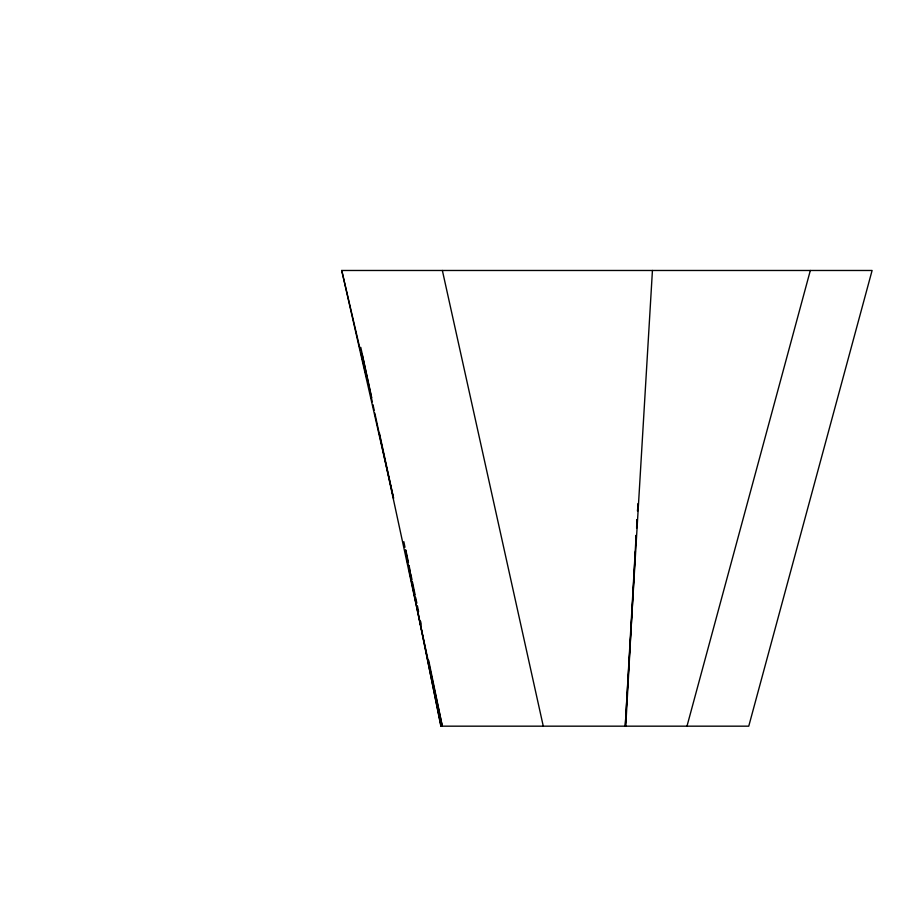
<?xml version="1.0" encoding="UTF-8"?>
<svg xmlns="http://www.w3.org/2000/svg" width="918" height="918" viewBox="0 0 918 918"><rect width="100%" height="100%" fill="white"/><g stroke="black" fill="none" stroke-linecap="round" stroke-linejoin="round"><path stroke-width="1.38" d="M625.766 726.172L635.371 551.018M635.681 545.326L636.22 535.355M636.61 528.24L637.081 519.691M637.941 504.028L637.551 511.142L637.93 504.028M636.14 535.355L625.25 726.172L652.434 270.477M636.622 526.806L637.035 519.691M686.985 726.172L810.33 270.477M341.748 270.477L360.223 349.85M360.854 352.592L364.997 370.379M365.318 371.744L366.592 377.218M371.056 396.381L372.329 401.854M442.373 270.477L543.272 726.172M360.774 347.36L371.71 397.689M379.306 432.63L393.581 498.325L341.714 270.477L872.1 270.477L748.755 726.172L440.869 726.172L416.749 605.96M362.151 354.348L371.492 397.689M372.995 404.677L374.2 410.266M374.808 413.066L442.304 726.172L428.706 660.478M405.848 550.054L408.453 562.631M409.038 565.431L410.185 571.019M410.771 573.819L411.93 579.407M412.503 582.196L415.108 594.784M415.682 597.572L416.841 603.172M417.426 605.96L418.574 611.56M420.605 621.337L421.178 624.137M405.779 553.749L406.341 556.492M406.904 559.223L408.028 564.696M409.428 571.547L409.979 574.278M410.266 575.643L441.053 726.172M403.84 541.666L404.964 547.254M405.526 550.054L408.051 562.631M408.613 565.431L416.187 603.172"/></g></svg>
